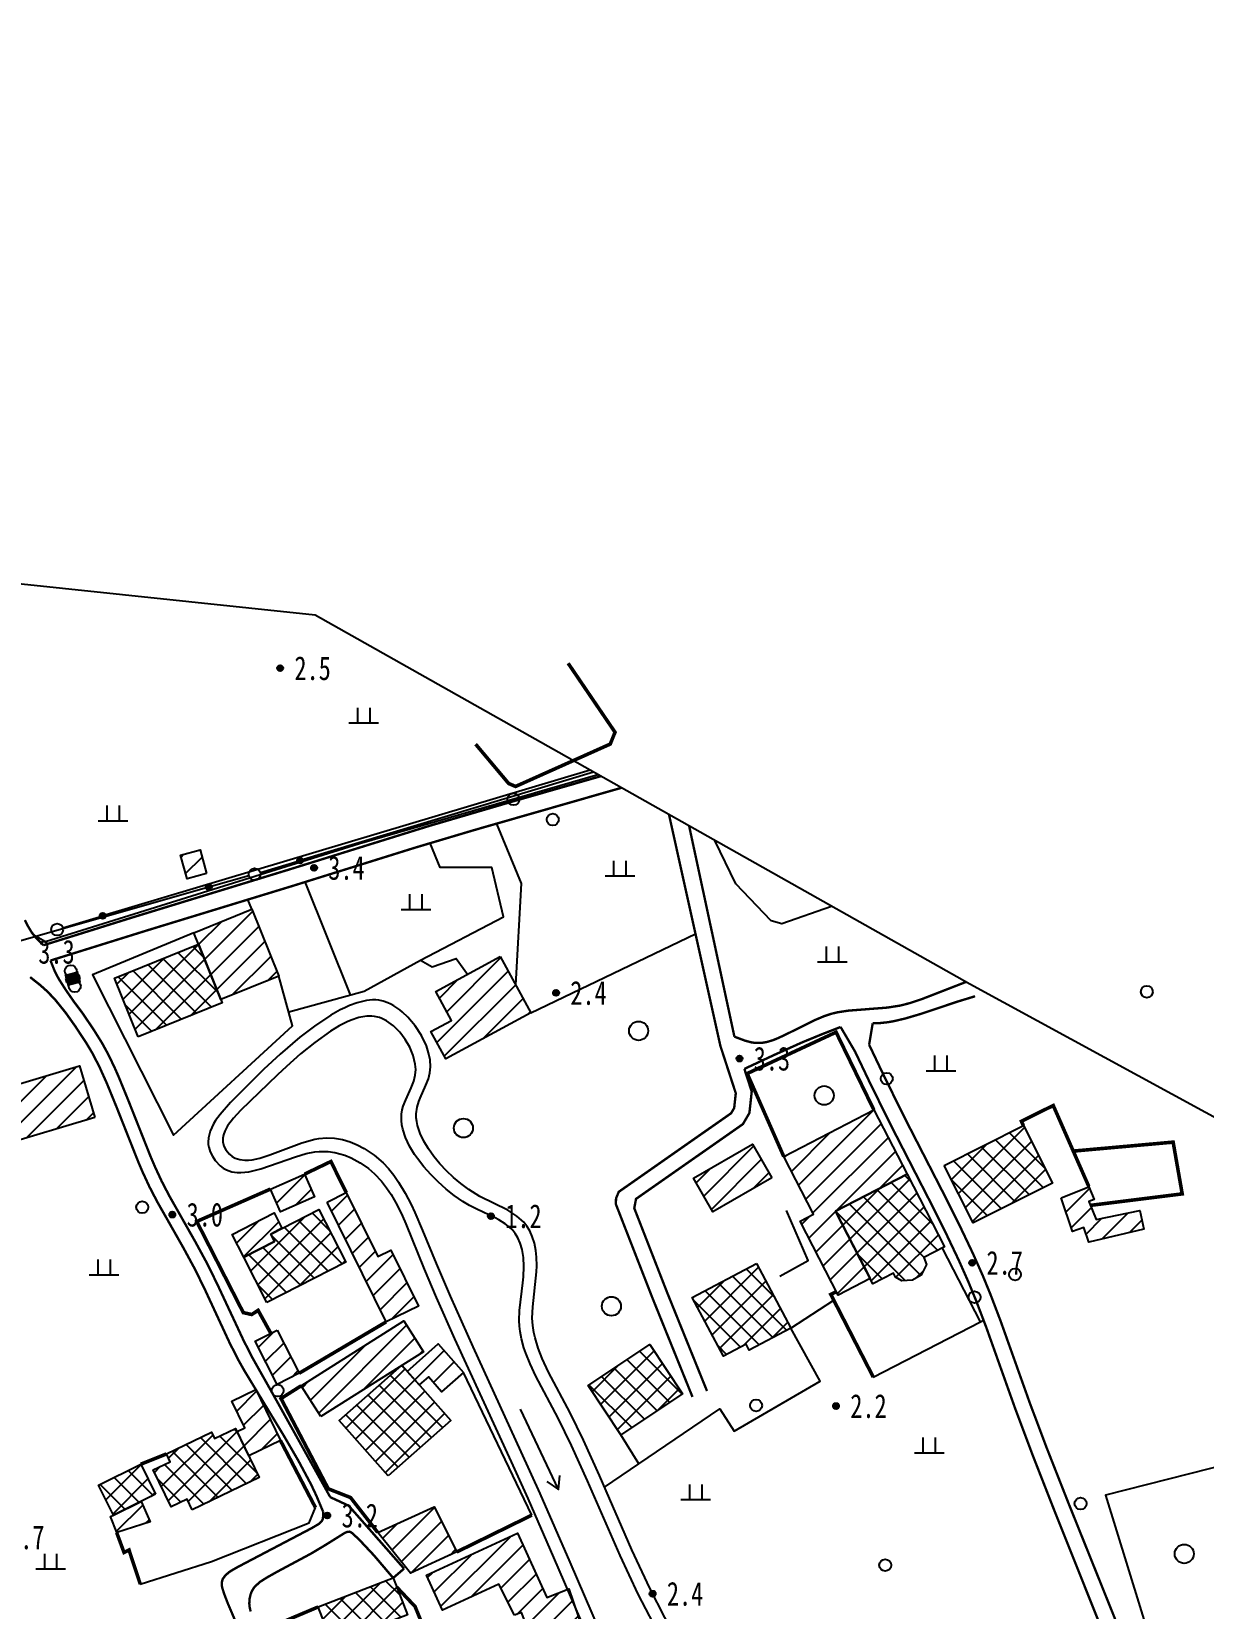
# Model space of a CAD drawing. Header units: metres. Extents: x 494039 to 619385, y 3351420 to 3402703.
# Drawn here: x 590728.4 to 590925.6, y 3393022.2 to 3393287.4 of the extents above; entities that cross this region are included whole.
import ezdxf
from ezdxf.enums import TextEntityAlignment as Align

# ---------------------------------------------------------------- set-up
doc = ezdxf.new("R2010")
doc.units = ezdxf.units.M
for name, pattern in [('2430', [0]), ('2450', [0]), ('4410a', [0]), ('8521', [0]), ('9610', [0])]:
    doc.linetypes.add(name, pattern=pattern)
for name, color, linetype in [('210100', 130, 'Continuous'), ('261301', 141, 'Continuous'), ('310300', 8, 'Continuous'), ('310500', 8, 'Continuous'), ('380201', 8, '2430'), ('380202', 8, '2450'), ('420500', 8, 'Continuous'), ('440100', 8, 'Continuous'), ('510301', 8, 'Continuous'), ('510402', 8, 'Continuous'), ('520101', 8, 'Continuous'), ('720100', 8, 'Continuous'), ('760201', 8, '8521'), ('810100', 8, '9610'), ('810302', 8, 'Continuous'), ('810501', 8, 'Continuous'), ('范围线', 8, 'Continuous')]:
    doc.layers.add(name, color=color, linetype=linetype)
pattern_1 = [(45, (0, 0), (-1.767766953, 1.767766953), []), (135, (0, 0), (-1.767766953, -1.767766953), [])]
pattern_2 = [(45, (0, 0), (-1.767766953, 1.767766953), [])]

# ---------------------------------------------------------------- blocks, each defined once
blk = doc.blocks.new('gc170')
at = {"linetype": 'Continuous'}
blk.add_circle((0, 0), 0.5, dxfattribs=at)
blk = doc.blocks.new('gu')
at = {"flags": 128}
for points in [[(3.75, 0), (-3.75, 0)], [(2.71, -0.6), (3.75, 0), (3.75, 0), (2.71, 0.6)]]:
    blk.add_lwpolyline(points, dxfattribs=at)
blk = doc.blocks.new('p_point')
for radius in [0.25, 0.2, 0.15, 0.1, 0.05]:
    blk.add_circle((0, 0), radius)
blk.add_point((0, 0))
blk = doc.blocks.new('vm')
at = {"linetype": 'Continuous'}
for p, q in [((1.25, 0), (-1.25, 0)), ((-0.5, 0), (-0.5, 1.3)), ((0.5, 1.3), (0.5, 0))]:
    blk.add_line(p, q, dxfattribs=at)
blk = doc.blocks.new('v1')
blk.add_circle((0, 0), 0.8)
blk = doc.blocks.new('tx')
h = blk.add_hatch(color=256)
edge = h.paths.add_edge_path()
edge.add_arc((4, 0), 0.25, 0, 360)
blk.add_line((0.5, 0), (4, 0))
for centre, radius in [((0, 0), 0.5), ((4, 0), 0.25)]:
    blk.add_circle(centre, radius)
blk = doc.blocks.new('1-3&1-4')
at = {"layer": '310300', "linetype": 'Continuous'}
h = blk.add_hatch(dxfattribs=at)
h.set_pattern_fill('ANSI31', color=8, scale=20, style=0)
h.set_pattern_definition(pattern_2)
h.paths.add_polyline_path([(590757.8831, 3393145.8288), (590754.5863, 3393144.9247), (590753.4967, 3393148.898), (590756.7934, 3393149.8021)])
h = blk.add_hatch(dxfattribs=at)
h.set_pattern_fill('ANSI31', color=8, scale=20, style=0)
h.set_pattern_definition(pattern_2)
h.paths.add_polyline_path([(590755.7244, 3393135.8432), (590765.4692, 3393139.787), (590770.0211, 3393128.5396), (590760.2764, 3393124.5958)])
h = blk.add_hatch(dxfattribs=at)
h.set_pattern_fill('ANSI31', color=8, scale=20, style=0)
h.set_pattern_definition(pattern_2)
h.paths.add_polyline_path([(590807.3009, 3393131.8655), (590812.4326, 3393122.3928), (590798.109, 3393114.6331), (590795.6133, 3393119.24), (590799.0719, 3393121.1137), (590796.4359, 3393125.9795)])
h = blk.add_hatch(dxfattribs=at)
h.set_pattern_fill('ANSI31', color=8, scale=20, style=0)
h.set_pattern_definition(pattern_2)
h.paths.add_polyline_path([(590739.0918, 3393104.7689), (590723.2908, 3393100.0822), (590720.7159, 3393108.7633), (590736.5169, 3393113.45)])
h = blk.add_hatch(dxfattribs=at)
h.set_pattern_fill('ANSI31', color=8, scale=20, style=0)
h.set_pattern_definition(pattern_2)
h.paths.add_polyline_path([(590869.5384, 3393077.6866), (590864.1654, 3393074.9085), (590857.7377, 3393087.3399), (590860.0047, 3393088.512), (590854.986, 3393098.2185), (590870.146, 3393106.0569), (590875.7402, 3393095.2375), (590863.6862, 3393089.005)])
h = blk.add_hatch(dxfattribs=at)
h.set_pattern_fill('ANSI31', color=8, scale=20, style=0)
h.set_pattern_definition(pattern_2)
h.paths.add_polyline_path([(590852.9885, 3393094.6059), (590843.0829, 3393088.8917), (590839.8131, 3393094.5601), (590849.7186, 3393100.2742)])
h = blk.add_hatch(dxfattribs=at)
h.set_pattern_fill('ANSI31', color=8, scale=20, style=0)
h.set_pattern_definition(pattern_2)
h.paths.add_polyline_path([(590774.3557, 3393095.2481), (590776.0283, 3393091.4267), (590770.2894, 3393088.915), (590768.6169, 3393092.7364)])
h = blk.add_hatch(dxfattribs=at)
h.set_pattern_fill('ANSI31', color=8, scale=20, style=0)
h.set_pattern_definition(pattern_2)
h.paths.add_polyline_path([(590778.1426, 3393090.5447), (590781.3793, 3393092.1398), (590786.6841, 3393081.3752), (590788.8837, 3393082.4592), (590793.5104, 3393073.0706), (590788.0741, 3393070.3916)])
h = blk.add_hatch(dxfattribs=at)
h.set_pattern_fill('ANSI31', color=8, scale=20, style=0)
h.set_pattern_definition(pattern_2)
h.paths.add_polyline_path([(590901.6801, 3393091.2648), (590906.3281, 3393093.1346), (590907.1915, 3393090.9881), (590906.3068, 3393090.6322), (590907.527, 3393087.5987), (590914.9092, 3393089.1409), (590915.5683, 3393085.986), (590906.2976, 3393083.8259), (590905.5001, 3393086.2861), (590903.5433, 3393085.6307)])
h = blk.add_hatch(dxfattribs=at)
h.set_pattern_fill('ANSI31', color=8, scale=20, style=0)
h.set_pattern_definition(pattern_2)
h.paths.add_polyline_path([(590768.6806, 3393085.1817), (590769.3243, 3393083.9229), (590764.1364, 3393081.2705), (590762.1643, 3393085.1277), (590769.232, 3393088.7412), (590770.5604, 3393086.1428)])
h = blk.add_hatch(dxfattribs=at)
h.set_pattern_fill('ANSI31', color=8, scale=20, style=0)
h.set_pattern_definition(pattern_2)
h.paths.add_polyline_path([(590777.1115, 3393054.4748), (590773.8198, 3393059.6759), (590791.0558, 3393070.5846), (590794.3476, 3393065.3835)])
h = blk.add_hatch(dxfattribs=at)
h.set_pattern_fill('ANSI31', color=8, scale=20, style=0)
h.set_pattern_definition(pattern_2)
h.paths.add_polyline_path([(590769.7561, 3393069.0203), (590773.4398, 3393061.7563), (590769.7618, 3393059.8911), (590766.0781, 3393067.1551)])
h = blk.add_hatch(dxfattribs=at)
h.set_pattern_fill('ANSI31', color=8, scale=20, style=0)
h.set_pattern_definition(pattern_2)
h.paths.add_polyline_path([(590791.6484, 3393062.0863), (590796.8642, 3393066.6919), (590801.1, 3393061.8948), (590797.419, 3393058.6446), (590795.1968, 3393061.1613), (590793.6619, 3393059.806)])
h = blk.add_hatch(dxfattribs=at)
h.set_pattern_fill('ANSI31', color=8, scale=20, style=0)
h.set_pattern_definition(pattern_2)
h.paths.add_polyline_path([(590763.0136, 3393051.9677), (590764.3182, 3393052.5986), (590762.1489, 3393057.0853), (590766.1626, 3393059.026), (590770.3104, 3393050.4474), (590764.992, 3393047.8759)])
h = blk.add_hatch(dxfattribs=at)
h.set_pattern_fill('ANSI31', color=8, scale=20, style=0)
h.set_pattern_definition(pattern_2)
h.paths.add_polyline_path([(590746.8799, 3393040.2052), (590748.3723, 3393036.7936), (590742.7548, 3393034.9617), (590741.6976, 3393037.6624), (590742.2091, 3393037.8839)])
h = blk.add_hatch(dxfattribs=at)
h.set_pattern_fill('ANSI31', color=8, scale=20, style=0)
h.set_pattern_definition(pattern_2)
h.paths.add_polyline_path([(590799.9598, 3393031.7093), (590792.1925, 3393028.1197), (590786.6682, 3393034.9964), (590796.1955, 3393039.3124)])
h = blk.add_hatch(dxfattribs=at)
h.set_pattern_fill('ANSI31', color=8, scale=20, style=0)
h.set_pattern_definition(pattern_2)
h.paths.add_polyline_path([(590809.7142, 3393021.0691), (590807.0527, 3393026.2716), (590797.5954, 3393021.9091), (590794.8788, 3393027.7986), (590810.1677, 3393034.851), (590815.1496, 3393024.0508), (590818.841, 3393025.4877), (590822.07, 3393015.9715), (590814.2679, 3393012.7818), (590810.8768, 3393021.5203)])
at = {"layer": '310500', "linetype": 'Continuous'}
h = blk.add_hatch(dxfattribs=at)
h.set_pattern_fill('ANSI37', color=8, scale=20, style=0)
h.set_pattern_definition(pattern_1)
h.paths.add_polyline_path([(590746.3914, 3393118.3306), (590742.3965, 3393128.2015), (590756.5061, 3393133.9118), (590760.5009, 3393124.0409)])
h = blk.add_hatch(dxfattribs=at)
h.set_pattern_fill('ANSI37', color=8, scale=20, style=0)
h.set_pattern_definition(pattern_1)
h.paths.add_polyline_path([(590881.986, 3393096.7229), (590895.3111, 3393103.4355), (590900.1873, 3393093.7559), (590886.8622, 3393087.0433)])
h = blk.add_hatch(dxfattribs=at)
h.set_pattern_fill('ANSI37', color=8, scale=20, style=0)
h.set_pattern_definition(pattern_1)
h.paths.add_polyline_path([(590863.6862, 3393089.005), (590875.7402, 3393095.2375), (590882.0586, 3393083.0174), (590878.5539, 3393081.2053), (590878.9893, 3393080.0273), (590878.0834, 3393078.2367), (590876.6536, 3393077.4073), (590874.8521, 3393077.3042), (590873.7733, 3393077.9381), (590873.4571, 3393078.57), (590870.0046, 3393076.7849)])
h = blk.add_hatch(dxfattribs=at)
h.set_pattern_fill('ANSI37', color=8, scale=20, style=0)
h.set_pattern_definition(pattern_1)
h.paths.add_polyline_path([(590768.0202, 3393073.6741), (590764.1364, 3393081.2705), (590769.3243, 3393083.9229), (590768.6806, 3393085.1817), (590776.7643, 3393089.3147), (590781.2917, 3393080.4595)])
h = blk.add_hatch(dxfattribs=at)
h.set_pattern_fill('ANSI37', color=8, scale=20, style=0)
h.set_pattern_definition(pattern_1)
h.paths.add_polyline_path([(590850.4084, 3393080.2468), (590856.1615, 3393069.3738), (590849.1648, 3393065.6717), (590848.6406, 3393066.6625), (590844.8284, 3393064.6454), (590839.5996, 3393074.5277)])
h = blk.add_hatch(dxfattribs=at)
h.set_pattern_fill('ANSI37', color=8, scale=20, style=0)
h.set_pattern_definition(pattern_1)
h.paths.add_polyline_path([(590827.5858, 3393051.4098), (590822.0714, 3393059.7331), (590832.464, 3393066.6185), (590837.9785, 3393058.2952)])
h = blk.add_hatch(dxfattribs=at)
h.set_pattern_fill('ANSI37', color=8, scale=20, style=0)
h.set_pattern_definition(pattern_1)
h.paths.add_polyline_path([(590788.4175, 3393044.4933), (590780.2041, 3393053.7952), (590790.7484, 3393063.1056), (590798.9618, 3393053.8037)])
h = blk.add_hatch(dxfattribs=at)
h.set_pattern_fill('ANSI37', color=8, scale=20, style=0)
h.set_pattern_definition(pattern_1)
h.paths.add_polyline_path([(590755.4658, 3393038.7841), (590754.5937, 3393040.5877), (590751.9183, 3393039.2942), (590748.913, 3393045.51), (590751.7629, 3393046.888), (590751.1314, 3393048.194), (590758.6914, 3393051.8494), (590759.2115, 3393050.7738), (590762.761, 3393052.49), (590766.7499, 3393044.2401)])
h = blk.add_hatch(dxfattribs=at)
h.set_pattern_fill('ANSI37', color=8, scale=20, style=0)
h.set_pattern_definition(pattern_1)
h.paths.add_polyline_path([(590749.3069, 3393041.4114), (590742.2091, 3393037.8839), (590739.6991, 3393042.9344), (590746.7969, 3393046.4619)])
h = blk.add_hatch(dxfattribs=at)
h.set_pattern_fill('ANSI37', color=8, scale=20, style=0)
h.set_pattern_definition(pattern_1)
h.paths.add_polyline_path([(590776.6483, 3393022.466), (590789.2739, 3393027.3388), (590791.6745, 3393021.1187), (590779.049, 3393016.2459)])
at = {"layer": '210100', "color": 141, "linetype": 'Continuous', "flags": 128}
blk.add_lwpolyline([(590833.0493, 3393019.6672), (590830.4837, 3393024.6109), (590827.452, 3393031.1289), (590821.9683, 3393043.6645), (590819.2813, 3393049.6124), (590817.0314, 3393054.2254), (590813.2842, 3393061.2988), (590812.3096, 3393063.3574), (590811.5845, 3393065.1371), (590811.2733, 3393066.0339), (590810.8502, 3393067.5415), (590810.6155, 3393068.7616), (590810.5115, 3393069.6863), (590810.4749, 3393070.6392), (590810.546, 3393072.3267), (590811.1017, 3393076.9911), (590811.1969, 3393077.9819), (590811.2696, 3393079.7181), (590811.1899, 3393081.2058), (590810.9512, 3393082.5898), (590810.6391, 3393083.6331), (590810.2415, 3393084.5473), (590809.8146, 3393085.259), (590809.2731, 3393085.9223), (590808.9085, 3393086.2792), (590808.1024, 3393086.9172), (590807.0558, 3393087.5638), (590806.4177, 3393087.901), (590803.3441, 3393089.3463), (590802.1263, 3393089.9723), (590801.0081, 3393090.6369), (590799.5595, 3393091.6347), (590798.1659, 3393092.7385), (590796.8365, 3393093.9287), (590795.5828, 3393095.1886), (590794.4192, 3393096.5044), (590793.3633, 3393097.8642), (590792.8823, 3393098.5573), (590792.0299, 3393099.964), (590791.3485, 3393101.3913), (590790.8735, 3393102.8312), (590790.7264, 3393103.5535), (590790.6478, 3393104.2764), (590790.6733, 3393105.3595), (590790.7971, 3393106.0795), (590790.9659, 3393106.6678), (590791.3852, 3393107.7271), (590792.3251, 3393109.7566), (590792.7493, 3393110.8633), (590792.9971, 3393111.8761), (590793.0684, 3393112.8284), (590792.9932, 3393113.7695), (590792.6493, 3393115.19), (590792.0706, 3393116.5838), (590791.2991, 3393117.9084), (590790.3713, 3393119.1193), (590789.3194, 3393120.169), (590788.1722, 3393121.0052), (590787.3676, 3393121.4157), (590786.956, 3393121.57), (590786.1134, 3393121.7673), (590785.6853, 3393121.8117), (590784.8195, 3393121.8024), (590783.5043, 3393121.5748), (590782.1808, 3393121.1364), (590781.5197, 3393120.8526), (590780.2071, 3393120.1822), (590778.706, 3393119.27), (590776.0776, 3393117.3903), (590773.6971, 3393115.4599), (590771.3022, 3393113.3321), (590769.8218, 3393111.9448), (590763.6067, 3393105.9297), (590762.4134, 3393104.6604), (590761.4154, 3393103.354), (590760.9305, 3393102.4693), (590760.7142, 3393101.8757), (590760.6, 3393101.2806), (590760.6029, 3393100.6849), (590760.7953, 3393099.9413), (590761.1142, 3393099.3473), (590761.7156, 3393098.6226), (590762.182, 3393098.243), (590762.6806, 3393097.9588), (590763.4826, 3393097.6916), (590764.3418, 3393097.5903), (590764.9426, 3393097.602), (590765.5631, 3393097.6686), (590766.8554, 3393097.9396), (590768.5484, 3393098.472), (590773.9075, 3393100.4992), (590776.0724, 3393101.1138), (590776.7862, 3393101.2498), (590778.0731, 3393101.3778), (590779.4225, 3393101.3235), (590780.7362, 3393101.0925), (590782.0102, 3393100.7098), (590783.2398, 3393100.1966), (590784.419, 3393099.5709), (590786.0773, 3393098.4538), (590787.5752, 3393097.1584), (590788.4713, 3393096.2082), (590789.3748, 3393095.0864), (590790.1966, 3393093.9072), (590791.3069, 3393092.0528), (590792.3052, 3393090.1206), (590792.9246, 3393088.8008), (590794.2295, 3393085.7715), (590796.4908, 3393080.2122), (590798.8455, 3393074.7255), (590802.6699, 3393066.2214), (590810.7759, 3393048.5546), (590813.9293, 3393041.5701), (590818.9893, 3393030.0037), (590831.5, 3393001.003)], dxfattribs=at)
at = {"layer": '310300', "color": 8, "linetype": 'Continuous', "flags": 128}
for points, elevation in [([(590757.8831, 3393145.8288), (590754.5863, 3393144.9247), (590753.4967, 3393148.898), (590756.7934, 3393149.8021)], 6.4898), ([(590755.7244, 3393135.8432), (590765.4692, 3393139.787), (590770.0211, 3393128.5396), (590760.2764, 3393124.5958)], 7.3527), ([(590807.3009, 3393131.8655), (590812.4326, 3393122.3928), (590798.109, 3393114.6331), (590795.6133, 3393119.24), (590799.0719, 3393121.1137), (590796.4359, 3393125.9795)], 5.0615), ([(590774.3557, 3393095.2481), (590776.0283, 3393091.4267), (590770.2894, 3393088.915), (590768.6169, 3393092.7364)], 7.2078), ([(590768.6806, 3393085.1817), (590769.3243, 3393083.9229), (590764.1364, 3393081.2705), (590762.1643, 3393085.1277), (590769.232, 3393088.7412), (590770.5604, 3393086.1428)], 8.636), ([(590777.1115, 3393054.4748), (590773.8198, 3393059.6759), (590791.0558, 3393070.5846), (590794.3476, 3393065.3835)], 6.6573), ([(590769.7561, 3393069.0203), (590773.4398, 3393061.7563), (590769.7618, 3393059.8911), (590766.0781, 3393067.1551)], 6.4788)]:
    blk.add_lwpolyline(points, close=True, dxfattribs=dict(at, elevation=elevation))
for points in [[(590739.0918, 3393104.7689), (590723.2908, 3393100.0822), (590720.7159, 3393108.7633), (590736.5169, 3393113.45)], [(590869.5384, 3393077.6866), (590864.1654, 3393074.9085), (590857.7377, 3393087.3399), (590860.0047, 3393088.512), (590854.986, 3393098.2185), (590870.146, 3393106.0569), (590875.7402, 3393095.2375), (590863.6862, 3393089.005)], [(590852.9885, 3393094.6059), (590843.0829, 3393088.8917), (590839.8131, 3393094.5601), (590849.7186, 3393100.2742)], [(590778.1426, 3393090.5447), (590781.3793, 3393092.1398), (590786.6841, 3393081.3752), (590788.8837, 3393082.4592), (590793.5104, 3393073.0706), (590788.0741, 3393070.3916)], [(590901.6801, 3393091.2648), (590906.3281, 3393093.1346), (590907.1915, 3393090.9881), (590906.3068, 3393090.6322), (590907.527, 3393087.5987), (590914.9092, 3393089.1409), (590915.5683, 3393085.986), (590906.2976, 3393083.8259), (590905.5001, 3393086.2861), (590903.5433, 3393085.6307)], [(590791.6484, 3393062.0863), (590796.8642, 3393066.6919), (590801.1, 3393061.8948), (590797.419, 3393058.6446), (590795.1968, 3393061.1613), (590793.6619, 3393059.806)], [(590763.0136, 3393051.9677), (590764.3182, 3393052.5986), (590762.1489, 3393057.0853), (590766.1626, 3393059.026), (590770.3104, 3393050.4474), (590764.992, 3393047.8759)], [(590746.8799, 3393040.2052), (590748.3723, 3393036.7936), (590742.7548, 3393034.9617), (590741.6976, 3393037.6624), (590742.2091, 3393037.8839)], [(590799.9598, 3393031.7093), (590792.1925, 3393028.1197), (590786.6682, 3393034.9964), (590796.1955, 3393039.3124)], [(590809.7142, 3393021.0691), (590807.0527, 3393026.2716), (590797.5954, 3393021.9091), (590794.8788, 3393027.7986), (590810.1677, 3393034.851), (590815.1496, 3393024.0508), (590818.841, 3393025.4877), (590822.07, 3393015.9715), (590814.2679, 3393012.7818), (590810.8768, 3393021.5203)]]:
    blk.add_lwpolyline(points, close=True, dxfattribs=at)
at = {"layer": '310500', "color": 8, "linetype": 'Continuous', "flags": 128}
for points in [[(590746.3914, 3393118.3306), (590742.3965, 3393128.2015), (590756.5061, 3393133.9118), (590760.5009, 3393124.0409)], [(590788.4175, 3393044.4933), (590780.2041, 3393053.7952), (590790.7484, 3393063.1056), (590798.9618, 3393053.8037)], [(590776.6483, 3393022.466), (590789.2739, 3393027.3388), (590791.6745, 3393021.1187), (590779.049, 3393016.2459)]]:
    blk.add_lwpolyline(points, close=True, dxfattribs=at)
for points, elevation in [([(590881.986, 3393096.7229), (590895.3111, 3393103.4355), (590900.1873, 3393093.7559), (590886.8622, 3393087.0433)], 10.8602), ([(590863.6862, 3393089.005), (590875.7402, 3393095.2375), (590882.0586, 3393083.0174), (590878.5539, 3393081.2053), (590878.9893, 3393080.0273), (590878.0834, 3393078.2367), (590876.6536, 3393077.4073), (590874.8521, 3393077.3042), (590873.7733, 3393077.9381), (590873.4571, 3393078.57), (590870.0046, 3393076.7849)], 14.3669), ([(590768.0202, 3393073.6741), (590764.1364, 3393081.2705), (590769.3243, 3393083.9229), (590768.6806, 3393085.1817), (590776.7643, 3393089.3147), (590781.2917, 3393080.4595)], 15.3444), ([(590850.4084, 3393080.2468), (590856.1615, 3393069.3738), (590849.1648, 3393065.6717), (590848.6406, 3393066.6625), (590844.8284, 3393064.6454), (590839.5996, 3393074.5277)], 14.0321), ([(590827.5858, 3393051.4098), (590822.0714, 3393059.7331), (590832.464, 3393066.6185), (590837.9785, 3393058.2952)], 11.8451), ([(590755.4658, 3393038.7841), (590754.5937, 3393040.5877), (590751.9183, 3393039.2942), (590748.913, 3393045.51), (590751.7629, 3393046.888), (590751.1314, 3393048.194), (590758.6914, 3393051.8494), (590759.2115, 3393050.7738), (590762.761, 3393052.49), (590766.7499, 3393044.2401)], 11.8912), ([(590749.3069, 3393041.4114), (590742.2091, 3393037.8839), (590739.6991, 3393042.9344), (590746.7969, 3393046.4619)], 9.7934)]:
    blk.add_lwpolyline(points, close=True, dxfattribs=dict(at, elevation=elevation))
at = {"layer": '380201', "color": 8, "linetype": '2430', "const_width": 0.6, "flags": 128}
for points, elevation in [([(590803.1453, 3393167.5569), (590808.7037, 3393160.9452), (590809.8665, 3393160.4444), (590825.7972, 3393167.5761), (590826.6, 3393169.5644), (590818.7127, 3393181.16)], 5.3145), ([(590906.3281, 3393093.1346), (590900.3302, 3393106.7961), (590894.9725, 3393104.1364), (590895.3111, 3393103.4355)], 6.08), ([(590906.5624, 3393089.9967), (590922.0311, 3393091.9315), (590920.5048, 3393100.6316), (590903.6977, 3393099.126)], 4.2411), ([(590773.4398, 3393061.7563), (590788.0741, 3393070.3916)], 6.5115), ([(590773.8198, 3393059.6759), (590770.3973, 3393057.5134), (590778.3539, 3393042.3355), (590782.1001, 3393040.8628), (590786.6682, 3393034.9964)], 6.5115), ([(590742.7548, 3393034.9617), (590743.9904, 3393031.6252), (590744.828, 3393032.0441), (590746.7265, 3393026.2819)], 5.3882), ([(590795.943, 3393010.0591), (590797.776, 3393010.7665), (590792.9584, 3393022.5336), (590789.8621, 3393025.8147)], 5.5519)]:
    blk.add_lwpolyline(points, dxfattribs=dict(at, elevation=elevation))
for points in [[(590870.146, 3393106.0569), (590863.7918, 3393119.1213), (590848.8396, 3393112.1683), (590854.986, 3393098.2185)], [(590781.3793, 3393092.1398), (590778.7962, 3393097.3744), (590774.3557, 3393095.2481)], [(590768.6169, 3393092.7364), (590756.2206, 3393087.2892), (590764.0527, 3393071.965), (590765.4707, 3393071.6441), (590766.5497, 3393072.3456), (590768.6885, 3393068.4789)], [(590863.864, 3393075.4913), (590862.9058, 3393075.0152), (590870.0514, 3393061.1174)], [(590776.2027, 3393039.1621), (590770.3104, 3393050.4474)], [(590751.1314, 3393048.194), (590746.7969, 3393046.4619)], [(590799.9598, 3393031.7093), (590812.607, 3393037.9064)], [(590776.6483, 3393022.466), (590768.6015, 3393019.0586), (590772.4981, 3393011.035)]]:
    blk.add_lwpolyline(points, dxfattribs=at)
at = {"layer": '380202', "color": 8, "linetype": '2450', "flags": 128}
for points in [[(590755.7244, 3393135.8432), (590738.6672, 3393128.7466), (590752.288, 3393101.7981), (590772.3472, 3393120.2011), (590770.0211, 3393128.5396)], [(590771.6975, 3393122.53), (590784.3957, 3393126.0288), (590793.8728, 3393131.2517), (590795.8071, 3393130.1153), (590799.8926, 3393131.5084), (590801.769, 3393128.8687)], [(590854.3095, 3393078.09), (590859.0862, 3393080.7487), (590855.4766, 3393089.1408)], [(590870.0514, 3393061.1174), (590888.086, 3393070.3899), (590881.6913, 3393082.8275)], [(590812.607, 3393037.9064), (590801.1, 3393061.8948)], [(590746.7265, 3393026.2819), (590758.7193, 3393030.1301), (590775.1579, 3393036.6277), (590776.2027, 3393039.1621)]]:
    blk.add_lwpolyline(points, dxfattribs=at)
at = {"layer": '420500', "color": 8, "linetype": 'Continuous', "const_width": 0.4, "flags": 128}
for points in [[(590824.1778, 3393162.1654), (590808.3854, 3393157.6312), (590795.2473, 3393153.7791), (590771.5667, 3393146.4149), (590745.2618, 3393138.3728), (590730.4072, 3393133.7359)], [(590827.6483, 3393160.2107), (590802.761, 3393153.0705), (590792.8361, 3393150.1151), (590772.3978, 3393143.7336), (590747.7325, 3393136.1975), (590731.6147, 3393131.1725)], [(590728.1893, 3393128.3807), (590729.8807, 3393127.0461), (590731.0316, 3393126.0098), (590732.3554, 3393124.6432), (590734.1694, 3393122.3933), (590735.7624, 3393120.1505), (590737.6578, 3393117.2811), (590738.6686, 3393115.583), (590739.8533, 3393113.2876), (590741.1011, 3393110.5191), (590742.7761, 3393106.4181), (590746.3892, 3393097.3012), (590747.1113, 3393095.6136), (590748.274, 3393093.1075), (590749.5945, 3393090.5719), (590753.9954, 3393082.8223), (590755.983, 3393079.1525), (590757.6906, 3393075.6405), (590761.7253, 3393066.9428), (590763.1697, 3393064.0976), (590764.2274, 3393062.2166), (590770.8576, 3393051.2944), (590773.3372, 3393047.0337), (590775.4644, 3393043.056), (590776.3633, 3393041.1481), (590777.501, 3393038.4479)], [(590735.6042, 3393124.186), (590736.9732, 3393122.3668), (590738.8794, 3393119.5552), (590740.2828, 3393117.3117), (590741.3762, 3393115.3137), (590742.4599, 3393113.0426), (590743.135, 3393111.5039), (590744.8324, 3393107.3482), (590748.4423, 3393098.2438), (590749.1566, 3393096.5741), (590750.3068, 3393094.0923), (590751.6209, 3393091.5649), (590756.0029, 3393083.8418), (590757.989, 3393080.1882), (590759.7055, 3393076.6912), (590764.0565, 3393067.3845), (590765.4981, 3393064.5437), (590769.9922, 3393056.5617), (590778.6834, 3393040.9316)], [(590775.5864, 3393035.7296), (590763.1409, 3393029.1948), (590761.9652, 3393028.5229), (590761.593, 3393028.2608), (590761.0132, 3393027.7478), (590760.5736, 3393027.1238), (590760.4353, 3393026.5766), (590760.4688, 3393025.9369), (590760.5445, 3393025.5805), (590760.8624, 3393024.6008), (590761.4714, 3393023.014), (590762.6277, 3393020.3095), (590763.4278, 3393018.5793), (590769.8951, 3393005.5389), (590780.7104, 3392983.2528), (590785.8345, 3392972.9319), (590787.8476, 3392969.1471), (590789.4212, 3392966.561), (590790.4477, 3392965.1602), (590793.3369, 3392961.7298)], [(590789.2739, 3393027.3388), (590786.0817, 3393031.0916), (590783.4882, 3393033.8585), (590782.2346, 3393035.0021), (590781.9195, 3393035.1278), (590781.5671, 3393035.1019), (590781.0792, 3393034.8863), (590777.7179, 3393032.7876), (590775.3921, 3393031.403), (590769.807, 3393028.4128), (590767.9972, 3393027.3983), (590766.899, 3393026.6993), (590766.0381, 3393025.9337), (590765.7606, 3393025.5746), (590765.4478, 3393025.0063), (590765.308, 3393024.6486), (590765.1217, 3393023.8978), (590765.0627, 3393023.0753), (590765.1038, 3393022.5503), (590765.2876, 3393021.6969)]]:
    blk.add_lwpolyline(points, dxfattribs=at)
for points, elevation in [([(590735.6042, 3393124.186), (590734.1556, 3393126.2775), (590732.9714, 3393128.143), (590732.3267, 3393129.3904), (590731.6147, 3393131.1725)], 3.5172), ([(590778.6834, 3393040.9316), (590781.7909, 3393039.4884), (590791.1028, 3393028.9084)], 3.4022), ([(590777.501, 3393038.4479), (590777.4652, 3393037.439), (590777.4125, 3393037.2053), (590777.2626, 3393036.887), (590776.8459, 3393036.4735), (590775.5864, 3393035.7296)], 3.5135), ([(590789.2739, 3393027.3388), (590791.1028, 3393028.9084)], 3.4022)]:
    blk.add_lwpolyline(points, dxfattribs=dict(at, elevation=elevation))
at = {"layer": '440100', "color": 8, "linetype": '4410a', "const_width": 0.4, "flags": 128}
for points in [[(590835.6891, 3393155.6817), (590844.3189, 3393116.8421), (590846.9171, 3393108.8562), (590846.6494, 3393106.3763), (590846.1347, 3393105.4954), (590827.2296, 3393092.2758), (590826.7711, 3393091.1802), (590826.742, 3393090.1972), (590832.8942, 3393074.4302), (590839.6317, 3393057.787)], [(590866.9784, 3393115.8735), (590869.4311, 3393110.729), (590872.9398, 3393103.6193), (590879.5444, 3393090.7623), (590882.3157, 3393085.2277), (590884.3831, 3393080.8854), (590886.0582, 3393077.1219), (590887.3211, 3393074.0524), (590889.0419, 3393069.5394), (590893.9122, 3393055.8714), (590896.7879, 3393048.1974), (590900.4415, 3393038.8744), (590910.5769, 3393013.5176)]]:
    blk.add_lwpolyline(points, dxfattribs=at)
at = {"layer": '440100', "color": 8, "linetype": 'Continuous', "const_width": 0.4, "flags": 128}
for points in [[(590839.0742, 3393153.775), (590846.6868, 3393118.371)], [(590727.2996, 3393137.9831), (590727.8645, 3393136.8878), (590728.4636, 3393135.8866), (590729.0082, 3393135.1866), (590730.4072, 3393133.7359)], [(590869.9533, 3393120.6172), (590871.1293, 3393120.6511), (590872.4731, 3393120.794), (590873.4714, 3393120.9662), (590875.4507, 3393121.4295), (590878.0669, 3393122.2033), (590884.2471, 3393124.2695), (590887.1864, 3393125.1668)], [(590848.3589, 3393112.9489), (590853.3029, 3393115.2612), (590858.0526, 3393117.3964), (590861.4121, 3393118.7743), (590864.5534, 3393119.9977)], [(590869.3514, 3393117.0149), (590869.9533, 3393120.6172)], [(590869.3514, 3393117.0149), (590871.8006, 3393111.878), (590875.3135, 3393104.7597), (590881.6289, 3393092.4708), (590884.7245, 3393086.3008), (590886.7994, 3393081.9426), (590888.4802, 3393078.1651), (590889.7483, 3393075.081), (590891.4761, 3393070.5453), (590896.3724, 3393056.8107), (590899.242, 3393049.1843), (590902.8934, 3393039.9214), (590913.0297, 3393014.7313)], [(590842.0763, 3393058.7767), (590835.3451, 3393075.4044), (590829.8361, 3393089.5229), (590830.1318, 3393091.0871), (590848.1199, 3393103.6655), (590849.211, 3393105.5325), (590849.5998, 3393109.1348), (590848.3589, 3393112.9489)]]:
    blk.add_lwpolyline(points, dxfattribs=at)
at = {"layer": '440100', "color": 8, "linetype": '4410a', "const_width": 0.4, "flags": 128}
for points, elevation in [([(590846.6868, 3393118.371), (590848.4719, 3393117.6967), (590849.5276, 3393117.416), (590850.0153, 3393117.3394), (590850.8326, 3393117.3072), (590851.2589, 3393117.323), (590852.1107, 3393117.4591), (590853.1283, 3393117.7634), (590853.7178, 3393117.9914), (590855.1322, 3393118.633), (590860.1868, 3393121.1453), (590861.8251, 3393121.8308), (590862.9984, 3393122.2176), (590864.033, 3393122.466), (590865.8029, 3393122.7384), (590872.382, 3393123.2542), (590874.6259, 3393123.6046), (590876.2334, 3393124.0229), (590878.2649, 3393124.7017), (590885.6212, 3393127.5572)], 3.193), ([(590864.5534, 3393119.9977), (590866.9784, 3393115.8735)], 2.8918)]:
    blk.add_lwpolyline(points, dxfattribs=dict(at, elevation=elevation))
at = {"layer": '510402', "color": 8, "linetype": 'Continuous'}
for p, q in [((590736.443, 3393128.749), (590734.1214, 3393128.1404)), ((590734.1214, 3393128.1404), (590734.2897, 3393127.4982)), ((590734.2897, 3393127.4982), (590736.6113, 3393128.1068)), ((590736.6113, 3393128.1068), (590736.443, 3393128.749))]:
    blk.add_line(p, q, dxfattribs=at)
at = {"layer": '510402', "color": 8, "linetype": 'Continuous', "const_width": 2.4, "flags": 128}
blk.add_lwpolyline([(590735.1128, 3393129.0909), (590735.6199, 3393127.1563)], dxfattribs=at)
at = {"layer": '520101', "color": 8, "linetype": 'Continuous'}
for p, q in [((590822.3955, 3393163.1693), (590740.4068, 3393138.6754)), ((590822.9935, 3393162.8325), (590773.6277, 3393147.9845)), ((590758.2712, 3393143.4943), (590701.0883, 3393127.2509))]:
    blk.add_line(p, q, dxfattribs=at)
at = {"layer": '760201', "color": 8, "linetype": '8521', "elevation": 2.7158, "flags": 128}
blk.add_lwpolyline([(590728.6922, 3393135.5742), (590730.7559, 3393134.362), (590783.6064, 3393150.8323), (590823.6874, 3393162.4417)], dxfattribs=at)
at = {"layer": '760201', "color": 8, "linetype": '8521', "flags": 128}
blk.add_lwpolyline([(590839.7325, 3393012.4808), (590837.3909, 3393016.4674), (590834.9973, 3393020.694), (590832.4475, 3393025.6042), (590829.4251, 3393032.0962), (590823.9631, 3393044.5854), (590821.2862, 3393050.5127), (590819.045, 3393055.1109), (590815.4244, 3393061.9738), (590814.3623, 3393064.2507), (590813.6831, 3393065.974), (590813.1466, 3393067.7159), (590812.9455, 3393068.5956), (590812.7615, 3393069.7794), (590812.685, 3393071.0248), (590812.7538, 3393072.943), (590813.3888, 3393078.8263), (590813.4344, 3393079.8185), (590813.4062, 3393081.3102), (590813.2893, 3393082.4029), (590813.0326, 3393083.6521), (590812.6758, 3393084.7667), (590812.2447, 3393085.7259), (590811.763, 3393086.5226), (590811.2609, 3393087.153), (590810.8918, 3393087.5309), (590810.0777, 3393088.2077), (590808.5414, 3393089.1652), (590803.8406, 3393091.51), (590801.9785, 3393092.6824), (590800.6763, 3393093.6542), (590799.4258, 3393094.7086), (590798.2382, 3393095.8315), (590797.1269, 3393097.0105), (590796.1074, 3393098.2347), (590795.1978, 3393099.495), (590794.4196, 3393100.7829), (590793.798, 3393102.091), (590793.3631, 3393103.4124), (590793.2264, 3393104.076), (590793.1501, 3393104.7406), (590793.1398, 3393105.4052), (590793.2868, 3393106.5182), (590793.5741, 3393107.4572), (590793.8088, 3393108.0449), (590794.7794, 3393110.1871), (590795.203, 3393111.2876), (590795.4612, 3393112.291), (590795.5577, 3393113.2813), (590795.4868, 3393114.4539), (590795.2442, 3393115.6373), (590794.8529, 3393116.8161), (590794.0308, 3393118.5418), (590792.9777, 3393120.1682), (590791.7427, 3393121.6371), (590790.8391, 3393122.4973), (590790.3674, 3393122.8838), (590789.3903, 3393123.5553), (590788.8873, 3393123.8342), (590788.3762, 3393124.0706), (590787.5967, 3393124.3381), (590786.8392, 3393124.4892), (590786.3289, 3393124.5361), (590785.815, 3393124.5435), (590784.7785, 3393124.4507), (590783.2103, 3393124.0798), (590781.8997, 3393123.5968), (590781.1153, 3393123.245), (590780.3343, 3393122.854), (590778.79, 3393121.9769), (590776.0632, 3393120.1552), (590773.5917, 3393118.2714), (590770.2339, 3393115.4153), (590767.5157, 3393112.8899), (590764.0739, 3393109.5041), (590761.8836, 3393107.2709), (590760.1403, 3393105.2792), (590759.3945, 3393104.2441), (590759.0703, 3393103.7174), (590758.4768, 3393102.4654), (590758.1931, 3393101.3673), (590758.1451, 3393100.6224), (590758.1692, 3393100.2461), (590758.2447, 3393099.7897), (590758.4883, 3393099.0155), (590758.8573, 3393098.2618), (590759.3276, 3393097.5573), (590760.1718, 3393096.6568), (590760.6853, 3393096.2716), (590761.2404, 3393095.9662), (590762.1145, 3393095.6663), (590763.0327, 3393095.5314), (590763.6662, 3393095.5204), (590764.9776, 3393095.6565), (590765.6524, 3393095.7905), (590767.0337, 3393096.1599), (590772.8121, 3393098.185), (590774.6451, 3393098.7095), (590776.1029, 3393098.9902), (590776.8262, 3393099.068), (590778.3165, 3393099.0631), (590779.4579, 3393098.9006), (590781.1224, 3393098.4329), (590782.1922, 3393097.9922), (590783.721, 3393097.167), (590785.1367, 3393096.1735), (590786.141, 3393095.3015), (590787.3136, 3393094.0453), (590788.1486, 3393092.9638), (590788.9082, 3393091.8264), (590789.9342, 3393090.0365), (590790.8562, 3393088.1703), (590791.4283, 3393086.8953), (590794.5073, 3393079.2422), (590796.4966, 3393074.5211), (590799.5977, 3393067.5547), (590809.1126, 3393046.8783), (590811.9183, 3393040.6804), (590816.2712, 3393030.7593), (590829.515, 3393000.0543)], dxfattribs=at)
at = {"layer": '810100', "color": 8, "linetype": '9610', "flags": 128}
for points in [[(590809.8892, 3393127.0877), (590810.8741, 3393144.1321), (590806.7381, 3393154.1772)], [(590793.8728, 3393131.2517), (590807.8609, 3393138.5161), (590805.8758, 3393146.8153), (590797.1787, 3393146.8366), (590795.5173, 3393150.9256)], [(590830.5863, 3393046.5534), (590844.2165, 3393055.7583), (590846.6597, 3393052.0471), (590861.1226, 3393060.4457), (590856.1615, 3393069.3738)], [(590824.8143, 3393042.6233), (590830.5863, 3393046.5534), (590827.5858, 3393051.4098)]]:
    blk.add_lwpolyline(points, dxfattribs=at)
for points, elevation in [([(590863.0244, 3393140.2849), (590854.6814, 3393137.3376), (590852.8552, 3393137.8642), (590846.9092, 3393144.0773), (590843.4019, 3393151.3374)], 3.2255), ([(590782.1203, 3393125.4018), (590774.473, 3393144.3913)], 3.2255), ([(590765.4692, 3393139.787), (590764.8163, 3393141.4323)], 3.3329), ([(590812.4326, 3393122.3928), (590840.1413, 3393135.6439)], 2.9719), ([(590856.1615, 3393069.3738), (590863.3962, 3393074.0615)], 2.9361), ([(590888.086, 3393070.3899), (590888.6001, 3393070.6749)], 2.9719), ([(590946.7343, 3393009.9342), (590930.0854, 3393046.5824), (590909.1221, 3393041.2884), (590916.7343, 3393016.5643)], 2.951)]:
    blk.add_lwpolyline(points, dxfattribs=dict(at, elevation=elevation))
at = {"layer": '范围线', "color": 8, "flags": 128}
blk.add_lwpolyline([(580974.9971, 3398172.2884), (580158.1729, 3397748.7629), (583102.2681, 3395406.1495), (589376.9328, 3392493.3034), (594318.9563, 3392016.403), (594002.9657, 3392059.9931), (593709.5027, 3392110.274), (593489.39, 3392154.2585), (593446.55, 3392164.1073), (593184.0367, 3392224.4585), (592856.0894, 3392311.9807), (592630.9821, 3392379.424), (592345.2786, 3392474.0542), (592112.8421, 3392558.6278), (591835.9381, 3392668.5492), (591571.4074, 3392783.2499), (591303.4331, 3392909.9936), (591275.2655, 3392923.316), (591065.2798, 3393031.2284), (591019.813, 3393054.5939), (590886.2864, 3393127.1825), (590776.1303, 3393189.2284), (589711.9005, 3393302.4152), (583546.9224, 3396125.8295)], close=True, dxfattribs=at)
at = {"layer": '261301', "color": 141, "linetype": 'Continuous', "xscale": 2, "yscale": 2, "rotation": 295.3826617017446}
blk.add_blockref('gu', (590813.8896, 3393048.9745, 1.2), dxfattribs=at)
at = {"layer": '510301', "color": 8, "linetype": 'Continuous', "xscale": 2, "yscale": 2}
for p in [(590809.5133, 3393158.2931, 3.829), (590816.1257, 3393154.8707, 3.651), (590765.9667, 3393145.6803, 3.829), (590732.7416, 3393136.3854, 3.2058), (590916.0762, 3393125.9254, 2.8677), (590872.3151, 3393111.3084, 2.8973), (590747.0584, 3393089.6858, 3.1789), (590893.905, 3393078.3841, 4.5114), (590887.0864, 3393074.5583, 3.443), (590769.8473, 3393058.856, 5.7133), (590850.3326, 3393056.3526, 3.1345), (590904.9253, 3393039.8513, 3.0278), (590872.0586, 3393029.4957, 3.1345)]:
    blk.add_blockref('gc170', p, dxfattribs=at)
at = {"layer": '510402', "color": 8, "linetype": 'Continuous', "xscale": 2, "yscale": 2}
for p in [(590735.0286, 3393129.412), (590735.7041, 3393126.8352)]:
    blk.add_blockref('gc170', p, dxfattribs=at)
at = {"layer": '520101', "color": 8, "linetype": 'Continuous', "xscale": 2, "yscale": 2}
for p, rotation in [((590765.9667, 3393145.6803), 16.73995422970916), ((590765.9667, 3393145.6803), 195.8577698950083), ((590732.7416, 3393136.3854), 16.63340268051934)]:
    blk.add_blockref('tx', p, dxfattribs=dict(at, rotation=rotation))
for p in [(590765.9667, 3393145.6803), (590732.7416, 3393136.3854)]:
    blk.add_blockref('gc170', p, dxfattribs=at)
at = {"layer": '720100', "color": 8, "linetype": 'Continuous', "xscale": 2, "yscale": 2, "zscale": 2}
for p in [(590770.2616, 3393180.3396, 2.4758), (590775.9577, 3393146.7578, 3.3703), (590816.6783, 3393125.7255, 2.3526), (590847.5331, 3393114.6764, 3.2856), (590752.1164, 3393088.4454, 3.0003), (590805.7251, 3393088.1833, 1.2), (590886.6978, 3393080.3345, 2.6717), (590863.7828, 3393056.2527, 2.2121), (590778.1952, 3393037.8453, 3.1845), (590832.9271, 3393024.6899, 2.3934)]:
    blk.add_blockref('p_point', p, dxfattribs=at)
at = {"layer": '810302', "color": 8, "linetype": 'Continuous', "xscale": 2, "yscale": 2}
for p in [(590784.3318, 3393171.0947, 3.6074), (590742.1464, 3393154.6278, 3.6074), (590827.4263, 3393145.3641, 3.4045), (590793.0948, 3393139.7087, 3.4045), (590863.1759, 3393130.9175, 3.4045), (590881.4316, 3393112.592, 3.4045), (590740.6348, 3393078.2734, 3.3374), (590879.469, 3393048.3532, 2.951), (590840.1812, 3393040.4695, 2.951), (590731.6492, 3393028.822, 3.3374)]:
    blk.add_blockref('vm', p, dxfattribs=at)
at = {"layer": '810501', "color": 8, "linetype": 'Continuous', "xscale": 2, "yscale": 2}
for p in [(590830.5697, 3393119.3473, 3.6074), (590861.7883, 3393108.4796, 3.5477), (590801.0873, 3393103.0005, 3.6074), (590825.9897, 3393073.0231, 2.951), (590922.3733, 3393031.394, 2.951)]:
    blk.add_blockref('v1', p, dxfattribs=at)
at = {"layer": '720100', "color": 8, "width": 0.75}
for s, p in [('2.5', (590772.6616, 3393180.3396, 2.4758)), ('3.4', (590778.3577, 3393146.7578, 3.3703)), ('3.3', (590729.5646, 3393132.6458, 3.3088)), ('2.4', (590819.0783, 3393125.7255, 2.3526)), ('3.3', (590849.9331, 3393114.6764, 3.2856)), ('3.0', (590754.5164, 3393088.4454, 3.0003)), ('1.2', (590808.1251, 3393088.1833, 1.2)), ('2.7', (590889.0978, 3393080.3345, 2.6717)), ('2.2', (590866.1828, 3393056.2527, 2.2121)), ('3.2', (590780.5952, 3393037.8453, 3.1845)), ('2.7', (590724.483, 3393034.1758, 2.6802)), ('2.4', (590835.3271, 3393024.6899, 2.3934))]:
    blk.add_text(s, height=4, dxfattribs=at).set_placement(p, align=Align.MIDDLE_LEFT)

msp = doc.modelspace()

# ---------------------------------------------------------------- block references
msp.add_blockref('1-3&1-4', (0, 0))

doc.saveas('drawing.dxf')
